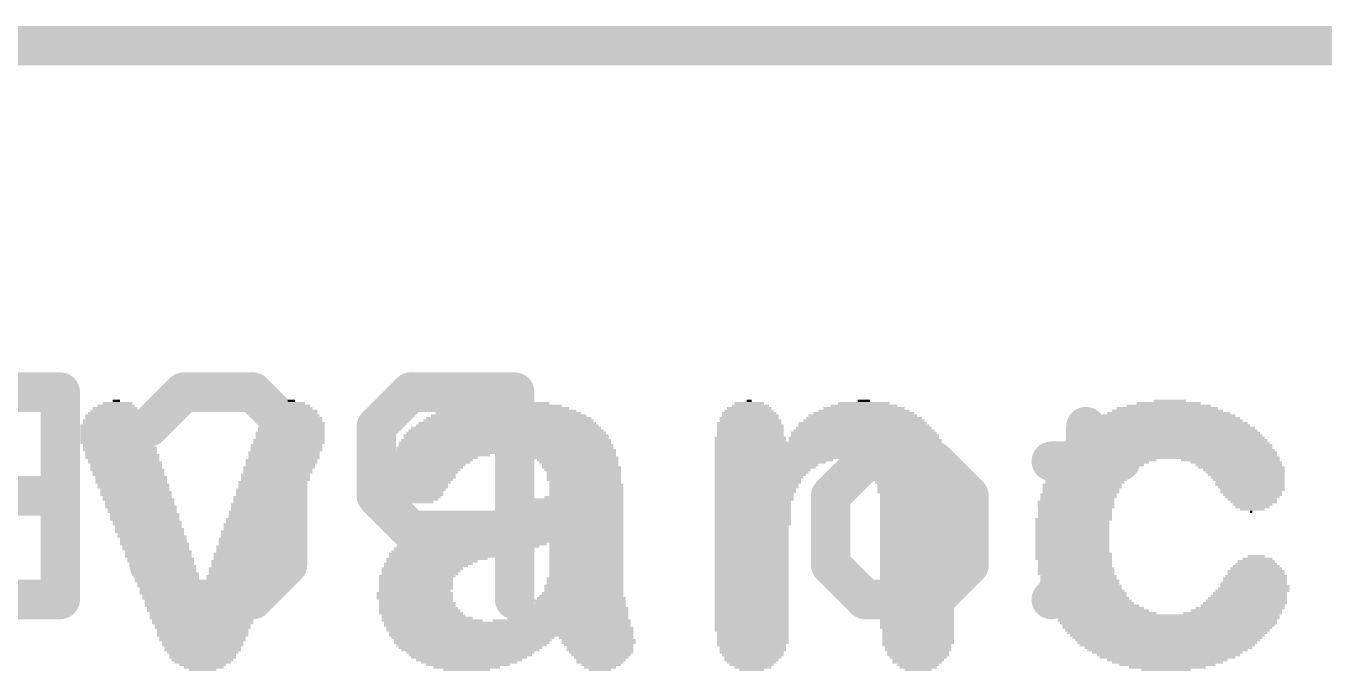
# Model space of a CAD drawing. Extents: x -53 to 61, y -36 to 25.
# Drawn here: x -15.87 to -9.19, y 7.19 to 10.52 of the extents above; entities that cross this region are included whole.
import ezdxf

# ---------------------------------------------------------------- set-up
doc = ezdxf.new("R2010")
doc.units = 0
for name, color, linetype in [('1', 12, 'CONTINUOUS'), ('16', 132, 'CONTINUOUS'), ('20', 53, 'CONTINUOUS'), ('21', 41, 'CONTINUOUS'), ('22', 40, 'CONTINUOUS')]:
    doc.layers.add(name, color=color, linetype=linetype)

# ---------------------------------------------------------------- blocks, each defined once
blk = doc.blocks.new('RECT')
blk.add_solid([(-0.5, -0.5), (0.5, -0.5), (-0.5, 0.5), (0.5, 0.5)])

msp = doc.modelspace()

# ---------------------------------------------------------------- linework, layer by layer
at = {"layer": '1', "const_width": 0.2032}
msp.add_lwpolyline([(26.162, 10.414), (-26.162, 10.414)], dxfattribs=at)
at = {"layer": '16', "const_width": 0.2032}
msp.add_lwpolyline([(26.162, 10.414), (-26.162, 10.414)], dxfattribs=at)
at = {"layer": '20', "const_width": 0.2032}
msp.add_lwpolyline([(-18.2245, 10.414), (18.2245, 10.414)], dxfattribs=at)
at = {"layer": '22', "const_width": 0.2032}
for points in [[(-15.6935, 8.6306), (-16.2274, 8.6306)], [(-15.6935, 7.5629), (-15.6935, 8.6306)], [(-15.2359, 8.4526), (-15.058, 8.6306)], [(-15.058, 8.6306), (-14.7021, 8.6306)], [(-14.7021, 8.6306), (-14.5241, 8.4526)], [(-13.8886, 8.6306), (-14.0665, 8.4526)], [(-13.3547, 8.6306), (-13.8886, 8.6306)], [(-13.3547, 7.5629), (-13.3547, 8.6306)], [(-14.5241, 8.4526), (-14.5241, 7.7408)], [(-14.0665, 8.4526), (-14.0665, 8.0967)], [(-10.4143, 8.4526), (-10.4143, 7.7408)], [(-11.7277, 8.0967), (-11.5498, 8.2747)], [(-11.5498, 8.2747), (-11.1939, 8.2747)], [(-11.1939, 8.2747), (-11.0159, 8.0967)], [(-10.2363, 8.2747), (-10.5922, 8.2747)], [(-15.6935, 8.0967), (-16.2274, 8.0967)], [(-14.0665, 8.0967), (-13.8886, 7.9188)], [(-11.7277, 7.7408), (-11.7277, 8.0967)], [(-11.0159, 8.0967), (-11.0159, 7.7408)], [(-13.8886, 7.9188), (-13.3547, 7.9188)], [(-15.058, 7.5629), (-15.2359, 7.7408)], [(-14.5241, 7.7408), (-14.7021, 7.5629)], [(-11.5498, 7.5629), (-11.7277, 7.7408)], [(-11.0159, 7.7408), (-11.1939, 7.5629)], [(-10.4143, 7.7408), (-10.5922, 7.5629)], [(-16.2274, 7.5629), (-15.6935, 7.5629)], [(-14.7021, 7.5629), (-15.058, 7.5629)], [(-11.1939, 7.5629), (-11.5498, 7.5629)]]:
    msp.add_lwpolyline(points, dxfattribs=at)
at = {"layer": '22', "const_width": 0.1016}
for points in [[(-15.6427, 8.6306, 1), (-15.7443, 8.6306)], [(-15.6935, 8.5798, 1), (-15.6935, 8.6814)], [(-15.058, 8.6814, 1), (-15.058, 8.5798)], [(-15.0221, 8.5946, 1), (-15.0939, 8.6665)], [(-14.6661, 8.6665, 1), (-14.738, 8.5946)], [(-14.7021, 8.5798, 1), (-14.7021, 8.6814)], [(-13.8886, 8.6814, 1), (-13.8886, 8.5798)], [(-13.8527, 8.5946, 1), (-13.9245, 8.6665)], [(-13.3039, 8.6306, 1), (-13.4055, 8.6306)], [(-13.3547, 8.5798, 1), (-13.3547, 8.6814)], [(-14.4733, 8.4526, 1), (-14.5749, 8.4526)], [(-14.0157, 8.4526, 1), (-14.1173, 8.4526)], [(-10.3635, 8.4526, 1), (-10.4651, 8.4526)], [(-15.2718, 8.4885, 1), (-15.2, 8.4167)], [(-14.56, 8.4167, 1), (-14.4882, 8.4885)], [(-14.1024, 8.4885, 1), (-14.0306, 8.4167)], [(-11.5498, 8.3255, 1), (-11.5498, 8.2239)], [(-11.5139, 8.2387, 1), (-11.5857, 8.3106)], [(-11.158, 8.3106, 1), (-11.2298, 8.2387)], [(-11.1939, 8.2239, 1), (-11.1939, 8.3255)], [(-10.5922, 8.3255, 1), (-10.5922, 8.2239)], [(-10.2363, 8.2239, 1), (-10.2363, 8.3255)], [(-15.6935, 8.0459, 1), (-15.6935, 8.1475)], [(-14.0306, 8.1326, 1), (-14.1024, 8.0608)], [(-11.7637, 8.1326, 1), (-11.6918, 8.0608)], [(-11.6769, 8.0967, 1), (-11.7785, 8.0967)], [(-10.9651, 8.0967, 1), (-11.0667, 8.0967)], [(-11.0518, 8.0608, 1), (-10.98, 8.1326)], [(-14.1173, 8.0967, 1), (-14.0157, 8.0967)], [(-13.8886, 7.9696, 1), (-13.8886, 7.868)], [(-13.3547, 7.868, 1), (-13.3547, 7.9696)], [(-13.9245, 7.8828, 1), (-13.8527, 7.9547)], [(-15.2, 7.7767, 1), (-15.2718, 7.7049)], [(-14.4882, 7.7049, 1), (-14.56, 7.7767)], [(-11.6918, 7.7767, 1), (-11.7637, 7.7049)], [(-10.98, 7.7049, 1), (-11.0518, 7.7767)], [(-10.3784, 7.7049, 1), (-10.4502, 7.7767)], [(-14.5749, 7.7408, 1), (-14.4733, 7.7408)], [(-11.7785, 7.7408, 1), (-11.6769, 7.7408)], [(-11.0667, 7.7408, 1), (-10.9651, 7.7408)], [(-10.4651, 7.7408, 1), (-10.3635, 7.7408)], [(-15.6935, 7.5121, 1), (-15.6935, 7.6136)], [(-15.058, 7.6136, 1), (-15.058, 7.5121)], [(-15.0939, 7.5269, 1), (-15.0221, 7.5988)], [(-14.738, 7.5988, 1), (-14.6661, 7.5269)], [(-14.7021, 7.5121, 1), (-14.7021, 7.6136)], [(-11.5498, 7.6136, 1), (-11.5498, 7.5121)], [(-11.5857, 7.5269, 1), (-11.5139, 7.5988)], [(-11.2298, 7.5988, 1), (-11.158, 7.5269)], [(-11.1939, 7.5121, 1), (-11.1939, 7.6136)], [(-10.6282, 7.5988, 1), (-10.5563, 7.5269)], [(-15.7443, 7.5629, 1), (-15.6427, 7.5629)], [(-13.4055, 7.5629, 1), (-13.3039, 7.5629)]]:
    msp.add_lwpolyline(points, format="xyb", dxfattribs=at)

# ---------------------------------------------------------------- block references
at = {"layer": '21', "yscale": 0.0127}
for p, xscale in [((-15.4115, 8.5471), 0.2286), ((-15.4051, 8.5598), 0.1905), ((-15.3988, 8.5725), 0.1524), ((-15.4051, 8.5852), 0.0381), ((-14.5034, 8.5471), 0.2159), ((-14.5034, 8.5598), 0.1905), ((-14.5034, 8.5725), 0.1397), ((-14.5034, 8.5852), 0.0381), ((-13.3858, 8.5471), 0.6223), ((-13.3858, 8.5598), 0.5461), ((-13.3858, 8.5725), 0.4191), ((-13.3858, 8.5852), 0.2159), ((-12.1476, 8.5471), 0.2286), ((-12.1412, 8.5598), 0.1905), ((-12.1476, 8.5725), 0.1524), ((-12.1476, 8.5852), 0.0254), ((-11.557, 8.5471), 0.4191), ((-11.557, 8.5598), 0.3429), ((-11.557, 8.5725), 0.2667), ((-11.557, 8.5852), 0.0635), ((-9.9949, 8.5471), 0.5207), ((-9.9886, 8.5598), 0.4318), ((-9.9886, 8.5725), 0.3302), ((-9.9822, 8.5852), 0.1651), ((-15.4115, 8.4836), 0.3302), ((-15.4115, 8.509), 0.3048), ((-15.4115, 8.4963), 0.3048), ((-15.4115, 8.5217), 0.2794), ((-15.4115, 8.5344), 0.254), ((-14.5034, 8.4836), 0.3175), ((-14.4971, 8.4963), 0.3048), ((-14.4971, 8.509), 0.2794), ((-14.5034, 8.5217), 0.2667), ((-14.4971, 8.5344), 0.254), ((-13.3858, 8.4836), 0.8763), ((-13.3858, 8.4963), 0.8509), ((-13.3858, 8.509), 0.8001), ((-13.3858, 8.5217), 0.7493), ((-13.3858, 8.5344), 0.6985), ((-12.1476, 8.4963), 0.3048), ((-12.1412, 8.4836), 0.3175), ((-12.1476, 8.5217), 0.2794), ((-12.1412, 8.509), 0.2921), ((-12.1476, 8.5344), 0.254), ((-11.557, 8.4836), 0.6223), ((-11.557, 8.4963), 0.5969), ((-11.5633, 8.509), 0.5588), ((-11.557, 8.5217), 0.5207), ((-11.557, 8.5344), 0.4699), ((-9.9949, 8.4836), 0.7747), ((-9.9886, 8.4963), 0.7366), ((-9.9886, 8.509), 0.6858), ((-9.9886, 8.5217), 0.635), ((-9.9949, 8.5344), 0.5715), ((-15.4115, 8.4455), 0.3556), ((-15.4115, 8.4328), 0.3556), ((-15.4178, 8.4582), 0.3429), ((-15.4051, 8.4201), 0.3683), ((-15.4115, 8.4709), 0.3302), ((-14.5098, 8.4201), 0.3556), ((-14.5034, 8.4455), 0.3429), ((-14.5034, 8.4328), 0.3429), ((-14.4971, 8.4709), 0.3302), ((-14.4971, 8.4582), 0.3302), ((-13.3985, 8.4201), 1.0287), ((-13.3985, 8.4328), 1.0033), ((-13.3985, 8.4455), 0.9779), ((-13.3922, 8.4582), 0.9398), ((-13.3922, 8.4709), 0.9144), ((-12.1476, 8.4709), 0.3302), ((-12.1412, 8.4582), 0.3429), ((-12.1412, 8.4455), 0.3429), ((-12.1412, 8.4328), 0.3429), ((-12.1412, 8.4201), 0.3429), ((-11.557, 8.4201), 0.7493), ((-11.557, 8.4328), 0.7239), ((-11.557, 8.4455), 0.6985), ((-11.557, 8.4582), 0.6731), ((-11.5633, 8.4709), 0.6604), ((-9.9886, 8.4201), 0.9398), ((-9.9886, 8.4328), 0.9144), ((-9.9886, 8.4455), 0.889), ((-9.9949, 8.4582), 0.8509), ((-9.9886, 8.4709), 0.8128), ((-15.3988, 8.382), 0.381), ((-15.3988, 8.3693), 0.381), ((-15.4051, 8.4074), 0.3683), ((-15.4051, 8.3947), 0.3683), ((-15.3924, 8.3566), 0.3683), ((-14.5288, 8.3566), 0.3683), ((-14.5161, 8.382), 0.3683), ((-14.5161, 8.3693), 0.3683), ((-14.5098, 8.4074), 0.3556), ((-14.5098, 8.3947), 0.3556), ((-13.4049, 8.3693), 1.0922), ((-13.3985, 8.3566), 1.1049), ((-13.3985, 8.382), 1.0795), ((-13.3985, 8.4074), 1.0541), ((-13.3985, 8.3947), 1.0541), ((-12.1412, 8.3947), 0.3683), ((-12.1412, 8.382), 0.3683), ((-11.7412, 8.3693), 1.1684), ((-11.7348, 8.3566), 1.1811), ((-12.1412, 8.4074), 0.3429), ((-11.557, 8.3947), 0.7747), ((-11.5507, 8.382), 0.7874), ((-11.5507, 8.4074), 0.762), ((-9.9886, 8.3566), 1.0668), ((-9.9886, 8.3693), 1.0414), ((-9.9886, 8.382), 1.016), ((-9.9949, 8.3947), 1.0033), ((-9.9886, 8.4074), 0.9652), ((-15.3861, 8.3439), 0.381), ((-15.3861, 8.3312), 0.381), ((-15.3797, 8.3185), 0.3683), ((-15.3734, 8.3058), 0.381), ((-15.3734, 8.2931), 0.381), ((-15.367, 8.2804), 0.3683), ((-14.5542, 8.2804), 0.3683), ((-14.5415, 8.3185), 0.3683), ((-14.5415, 8.3058), 0.3683), ((-14.5415, 8.2931), 0.3683), ((-14.5288, 8.3439), 0.3683), ((-14.5288, 8.3312), 0.3683), ((-13.7668, 8.2931), 0.4445), ((-13.7795, 8.2804), 0.4191), ((-13.4049, 8.3185), 1.143), ((-13.7287, 8.3058), 0.4953), ((-13.4049, 8.3439), 1.1176), ((-13.3985, 8.3312), 1.1303), ((-13.0747, 8.3058), 0.4826), ((-13.0493, 8.2931), 0.4572), ((-13.0302, 8.2804), 0.4191), ((-11.7348, 8.3439), 1.1811), ((-11.7285, 8.3312), 1.1938), ((-11.7285, 8.3185), 1.1938), ((-12.0206, 8.2804), 0.6096), ((-11.7221, 8.3058), 1.2065), ((-11.7221, 8.2931), 1.2065), ((-11.3792, 8.2804), 0.5207), ((-10.3124, 8.2804), 0.5207), ((-9.9949, 8.3058), 1.1303), ((-9.9886, 8.2931), 1.143), ((-9.9886, 8.3185), 1.1176), ((-9.9949, 8.3312), 1.1049), ((-9.9949, 8.3439), 1.0795), ((-9.6711, 8.2804), 0.508), ((-15.3607, 8.2677), 0.381), ((-15.3543, 8.255), 0.3683), ((-15.3543, 8.2423), 0.3683), ((-15.348, 8.2296), 0.381), ((-15.3416, 8.2169), 0.3683), ((-14.5669, 8.2423), 0.3683), ((-14.5732, 8.2296), 0.3556), ((-14.5732, 8.2169), 0.3556), ((-14.5542, 8.2677), 0.3683), ((-14.5606, 8.255), 0.3556), ((-13.8113, 8.2423), 0.381), ((-13.8176, 8.2296), 0.3683), ((-13.8049, 8.255), 0.3937), ((-13.8239, 8.2169), 0.3556), ((-13.7858, 8.2677), 0.4064), ((-13.0239, 8.2677), 0.4064), ((-13.0112, 8.2423), 0.4064), ((-13.0175, 8.255), 0.3937), ((-13.0048, 8.2296), 0.3937), ((-12.9985, 8.2169), 0.381), ((-12.0396, 8.2677), 0.5715), ((-12.0587, 8.255), 0.5334), ((-12.065, 8.2423), 0.5207), ((-12.0777, 8.2296), 0.4953), ((-12.0841, 8.2169), 0.4826), ((-11.3411, 8.2677), 0.4699), ((-11.3347, 8.255), 0.4572), ((-11.3221, 8.2423), 0.4318), ((-11.3157, 8.2296), 0.4191), ((-11.3094, 8.2169), 0.4064), ((-10.3886, 8.2169), 0.4445), ((-10.3696, 8.2423), 0.4572), ((-10.3759, 8.2296), 0.4445), ((-10.3378, 8.2677), 0.4953), ((-10.3505, 8.255), 0.4699), ((-9.6393, 8.2677), 0.4699), ((-9.6266, 8.255), 0.4445), ((-9.6139, 8.2423), 0.4445), ((-9.6012, 8.2296), 0.4191), ((-9.5949, 8.2169), 0.4064), ((-15.3416, 8.2042), 0.3683), ((-15.3289, 8.1915), 0.3683), ((-15.3289, 8.1788), 0.3683), ((-15.3289, 8.1661), 0.3683), ((-15.3162, 8.1534), 0.3683), ((-14.5987, 8.1661), 0.3556), ((-14.5987, 8.1534), 0.3556), ((-14.586, 8.2042), 0.3556), ((-14.586, 8.1915), 0.3556), ((-14.586, 8.1788), 0.3556), ((-13.8367, 8.1788), 0.3302), ((-13.8303, 8.2042), 0.3429), ((-13.8303, 8.1915), 0.3429), ((-13.8367, 8.1661), 0.3048), ((-13.843, 8.1534), 0.2921), ((-12.9985, 8.2042), 0.381), ((-12.9985, 8.1915), 0.381), ((-12.9985, 8.1788), 0.381), ((-12.9921, 8.1661), 0.3683), ((-12.9858, 8.1534), 0.381), ((-12.0904, 8.2042), 0.4699), ((-12.0968, 8.1915), 0.4572), ((-12.1031, 8.1788), 0.4445), ((-12.1031, 8.1661), 0.4445), ((-12.1095, 8.1534), 0.4318), ((-11.303, 8.2042), 0.4191), ((-11.2967, 8.1915), 0.4064), ((-11.2967, 8.1788), 0.4064), ((-11.2967, 8.1661), 0.4064), ((-11.2903, 8.1534), 0.3937), ((-10.433, 8.1534), 0.4064), ((-10.4204, 8.1661), 0.4064), ((-10.414, 8.1788), 0.4191), ((-10.4013, 8.1915), 0.4191), ((-10.3949, 8.2042), 0.4318), ((-9.5885, 8.2042), 0.3937), ((-9.5822, 8.1915), 0.381), ((-9.5758, 8.1788), 0.3683), ((-9.5694, 8.1661), 0.3556), ((-9.5694, 8.1534), 0.3556), ((-15.3162, 8.1407), 0.3683), ((-15.3099, 8.128), 0.3556), ((-15.3035, 8.1153), 0.3683), ((-15.3035, 8.1026), 0.3683), ((-15.2972, 8.0899), 0.3556), ((-14.6241, 8.0899), 0.3556), ((-14.6113, 8.128), 0.3556), ((-14.6113, 8.1153), 0.3556), ((-14.6177, 8.1026), 0.3429), ((-14.605, 8.1407), 0.3429), ((-13.843, 8.1407), 0.2921), ((-13.843, 8.128), 0.2667), ((-13.843, 8.1153), 0.2413), ((-13.843, 8.1026), 0.2413), ((-13.8367, 8.0899), 0.2032), ((-12.9985, 8.0899), 0.4064), ((-12.9858, 8.1407), 0.381), ((-12.9858, 8.128), 0.381), ((-12.9858, 8.1153), 0.381), ((-12.9858, 8.1026), 0.381), ((-12.1095, 8.1407), 0.4318), ((-12.1158, 8.128), 0.4191), ((-12.1158, 8.1153), 0.4191), ((-12.1222, 8.1026), 0.4064), ((-12.1222, 8.0899), 0.4064), ((-11.2903, 8.1407), 0.3937), ((-11.2903, 8.128), 0.3937), ((-11.2903, 8.1153), 0.3937), ((-11.284, 8.1026), 0.381), ((-11.284, 8.0899), 0.381), ((-10.4521, 8.1026), 0.3937), ((-10.4521, 8.0899), 0.3937), ((-10.433, 8.1407), 0.4064), ((-10.4394, 8.128), 0.3937), ((-10.4394, 8.1153), 0.3937), ((-9.5631, 8.1407), 0.3429), ((-9.5568, 8.128), 0.3302), ((-9.5631, 8.1153), 0.3175), ((-9.5568, 8.1026), 0.3048), ((-9.5568, 8.0899), 0.2794), ((-15.2908, 8.0772), 0.3683), ((-15.2845, 8.0645), 0.3556), ((-15.2845, 8.0518), 0.3556), ((-15.2781, 8.0391), 0.3683), ((-15.2718, 8.0264), 0.3556), ((-15.2718, 8.0137), 0.3556), ((-14.6558, 8.0137), 0.3429), ((-14.6368, 8.0518), 0.3556), ((-14.6431, 8.0391), 0.3429), ((-14.6431, 8.0264), 0.3429), ((-14.6304, 8.0772), 0.3429), ((-14.6304, 8.0645), 0.3429), ((-13.8367, 8.0772), 0.1778), ((-13.8367, 8.0645), 0.127), ((-13.1572, 8.0137), 0.7239), ((-13.1255, 8.0264), 0.6604), ((-13.1001, 8.0391), 0.6096), ((-13.0747, 8.0518), 0.5588), ((-13.0493, 8.0645), 0.508), ((-13.0239, 8.0772), 0.4572), ((-12.1222, 8.0772), 0.4064), ((-12.1285, 8.0645), 0.3937), ((-12.1285, 8.0518), 0.3937), ((-12.1285, 8.0391), 0.3937), ((-12.1285, 8.0264), 0.3937), ((-12.1285, 8.0137), 0.3937), ((-11.284, 8.0772), 0.381), ((-11.284, 8.0645), 0.381), ((-11.284, 8.0518), 0.381), ((-11.284, 8.0391), 0.381), ((-11.284, 8.0264), 0.381), ((-11.284, 8.0137), 0.381), ((-10.4648, 8.0645), 0.3937), ((-10.4648, 8.0518), 0.3937), ((-10.4648, 8.0391), 0.3937), ((-10.4711, 8.0264), 0.381), ((-10.4711, 8.0137), 0.381), ((-10.4585, 8.0772), 0.381), ((-9.5568, 8.0772), 0.254), ((-9.5504, 8.0645), 0.2413), ((-9.5568, 8.0518), 0.2032), ((-9.5568, 8.0391), 0.1778), ((-9.5568, 8.0264), 0.127), ((-9.5631, 8.0137), 0.0127), ((-15.2591, 8.001), 0.3556), ((-15.2591, 7.9883), 0.3556), ((-15.2591, 7.9756), 0.3556), ((-15.2464, 7.9629), 0.3556), ((-15.2464, 7.9502), 0.3556), ((-14.6812, 7.9502), 0.3429), ((-14.6685, 7.9756), 0.3429), ((-14.6685, 7.9629), 0.3429), ((-14.6558, 8.001), 0.3429), ((-14.6558, 7.9883), 0.3429), ((-13.2969, 7.9502), 1.0033), ((-13.2715, 7.9629), 0.9525), ((-13.2525, 7.9756), 0.9144), ((-13.2207, 7.9883), 0.8509), ((-13.189, 8.001), 0.7874), ((-12.1285, 8.001), 0.3937), ((-12.1285, 7.9883), 0.3937), ((-12.1285, 7.9756), 0.3937), ((-12.1285, 7.9629), 0.3937), ((-12.1285, 7.9502), 0.3937), ((-11.284, 8.001), 0.381), ((-11.284, 7.9883), 0.381), ((-11.284, 7.9756), 0.381), ((-11.284, 7.9629), 0.381), ((-11.284, 7.9502), 0.381), ((-10.4839, 7.9629), 0.381), ((-10.4839, 7.9502), 0.381), ((-10.4775, 7.9756), 0.3937), ((-10.4711, 8.001), 0.381), ((-10.4711, 7.9883), 0.381), ((-15.24, 7.9375), 0.3429), ((-15.2337, 7.9248), 0.3556), ((-15.2337, 7.9121), 0.3556), ((-15.221, 7.8867), 0.3556), ((-15.2273, 7.8994), 0.3429), ((-14.7003, 7.8867), 0.3302), ((-14.6939, 7.9121), 0.3429), ((-14.6939, 7.8994), 0.3429), ((-14.6812, 7.9375), 0.3429), ((-14.6812, 7.9248), 0.3429), ((-13.3541, 7.8867), 1.1176), ((-13.3414, 7.8994), 1.0922), ((-13.335, 7.9121), 1.0795), ((-13.3223, 7.9248), 1.0541), ((-13.3096, 7.9375), 1.0287), ((-12.1349, 7.9375), 0.381), ((-12.1349, 7.9248), 0.381), ((-12.1349, 7.9121), 0.381), ((-12.1349, 7.8994), 0.381), ((-12.1349, 7.8867), 0.381), ((-11.284, 7.9375), 0.381), ((-11.284, 7.9248), 0.381), ((-11.284, 7.9121), 0.381), ((-11.284, 7.8994), 0.381), ((-11.284, 7.8867), 0.381), ((-10.4839, 7.9375), 0.381), ((-10.4839, 7.9248), 0.381), ((-10.4839, 7.9121), 0.381), ((-10.4839, 7.8994), 0.381), ((-10.4839, 7.8867), 0.381), ((-15.2146, 7.874), 0.3429), ((-15.2146, 7.8613), 0.3429), ((-15.2083, 7.8486), 0.3556), ((-15.2019, 7.8359), 0.3429), ((-15.2019, 7.8232), 0.3429), ((-14.7193, 7.8359), 0.3429), ((-14.7193, 7.8232), 0.3429), ((-14.713, 7.8486), 0.3302), ((-14.7066, 7.874), 0.3429), ((-14.7066, 7.8613), 0.3429), ((-13.6208, 7.8232), 0.7112), ((-13.5953, 7.8359), 0.7366), ((-13.57, 7.8486), 0.762), ((-13.3668, 7.8613), 1.143), ((-13.3604, 7.874), 1.1303), ((-12.9858, 7.8486), 0.381), ((-12.9858, 7.8359), 0.381), ((-12.9858, 7.8232), 0.381), ((-12.1349, 7.874), 0.381), ((-12.1349, 7.8613), 0.381), ((-12.1349, 7.8486), 0.381), ((-12.1349, 7.8359), 0.381), ((-12.1349, 7.8232), 0.381), ((-11.284, 7.874), 0.381), ((-11.284, 7.8613), 0.381), ((-11.284, 7.8486), 0.381), ((-11.284, 7.8359), 0.381), ((-11.284, 7.8232), 0.381), ((-10.4839, 7.874), 0.381), ((-10.4839, 7.8613), 0.381), ((-10.4839, 7.8486), 0.381), ((-10.4839, 7.8359), 0.381), ((-10.4839, 7.8232), 0.381), ((-15.1892, 7.8105), 0.3429), ((-15.1892, 7.7978), 0.3429), ((-15.1892, 7.7851), 0.3429), ((-15.1765, 7.7724), 0.3429), ((-15.1765, 7.7597), 0.3429), ((-15.1702, 7.747), 0.3302), ((-14.7447, 7.7597), 0.3429), ((-14.7511, 7.747), 0.3302), ((-14.7384, 7.7851), 0.3302), ((-14.7384, 7.7724), 0.3302), ((-14.732, 7.7978), 0.3429), ((-14.7256, 7.8105), 0.3302), ((-13.7986, 7.747), 0.4572), ((-13.7541, 7.7724), 0.5207), ((-13.7795, 7.7597), 0.4699), ((-13.6906, 7.7978), 0.6223), ((-13.716, 7.7851), 0.5715), ((-13.6525, 7.8105), 0.6731), ((-12.9858, 7.8105), 0.381), ((-12.9858, 7.7978), 0.381), ((-12.9858, 7.7851), 0.381), ((-12.9858, 7.7724), 0.381), ((-12.9858, 7.7597), 0.381), ((-12.9858, 7.747), 0.381), ((-12.1349, 7.8105), 0.381), ((-12.1349, 7.7978), 0.381), ((-12.1349, 7.7851), 0.381), ((-12.1349, 7.7724), 0.381), ((-12.1349, 7.7597), 0.381), ((-12.1349, 7.747), 0.381), ((-11.284, 7.8105), 0.381), ((-11.284, 7.7978), 0.381), ((-11.284, 7.7851), 0.381), ((-11.284, 7.7724), 0.381), ((-11.284, 7.7597), 0.381), ((-11.284, 7.747), 0.381), ((-10.4839, 7.8105), 0.381), ((-10.4775, 7.7978), 0.3937), ((-10.4775, 7.7851), 0.3937), ((-10.4775, 7.7724), 0.3937), ((-10.4711, 7.7597), 0.381), ((-10.4711, 7.747), 0.381), ((-9.5377, 7.747), 0.2159), ((-9.5377, 7.7597), 0.1905), ((-9.5313, 7.7724), 0.1524), ((-9.5377, 7.7851), 0.0889), ((-15.1638, 7.7343), 0.3429), ((-15.1638, 7.7216), 0.3429), ((-15.1575, 7.7089), 0.3302), ((-15.1511, 7.6962), 0.3429), ((-15.1448, 7.6835), 0.3302), ((-14.7765, 7.6835), 0.3302), ((-14.7637, 7.7216), 0.3302), ((-14.7637, 7.7089), 0.3302), ((-14.7637, 7.6962), 0.3302), ((-14.7511, 7.7343), 0.3302), ((-13.8557, 7.6835), 0.3937), ((-13.8367, 7.7089), 0.4064), ((-13.8303, 7.7216), 0.4191), ((-13.843, 7.6962), 0.3937), ((-13.8113, 7.7343), 0.4318), ((-12.9858, 7.7343), 0.381), ((-12.9858, 7.7216), 0.381), ((-12.9858, 7.7089), 0.381), ((-12.9858, 7.6962), 0.381), ((-12.9858, 7.6835), 0.381), ((-12.1349, 7.7343), 0.381), ((-12.1349, 7.7216), 0.381), ((-12.1349, 7.7089), 0.381), ((-12.1349, 7.6962), 0.381), ((-12.1349, 7.6835), 0.381), ((-11.284, 7.7343), 0.381), ((-11.284, 7.7216), 0.381), ((-11.284, 7.7089), 0.381), ((-11.284, 7.6962), 0.381), ((-11.284, 7.6835), 0.381), ((-10.4711, 7.7343), 0.381), ((-10.4648, 7.7216), 0.3937), ((-10.4648, 7.7089), 0.3937), ((-10.4648, 7.6962), 0.3937), ((-10.4521, 7.6835), 0.3937), ((-9.5377, 7.6835), 0.3175), ((-9.5377, 7.7089), 0.2921), ((-9.5377, 7.6962), 0.2921), ((-9.5377, 7.7216), 0.2667), ((-9.5377, 7.7343), 0.2413), ((-15.1448, 7.6708), 0.3302), ((-15.1384, 7.6581), 0.3429), ((-15.1321, 7.6454), 0.3302), ((-14.9606, 7.6327), 0.6731), ((-14.9606, 7.62), 0.6477), ((-14.7892, 7.6454), 0.3302), ((-14.7765, 7.6708), 0.3302), ((-14.7828, 7.6581), 0.3175), ((-13.862, 7.6708), 0.381), ((-13.862, 7.6581), 0.381), ((-13.862, 7.6454), 0.381), ((-13.862, 7.6327), 0.381), ((-13.862, 7.62), 0.381), ((-12.9985, 7.6327), 0.4064), ((-12.9985, 7.62), 0.4064), ((-12.9921, 7.6708), 0.3937), ((-12.9921, 7.6581), 0.3937), ((-12.9921, 7.6454), 0.3937), ((-12.1349, 7.6708), 0.381), ((-12.1349, 7.6581), 0.381), ((-12.1349, 7.6454), 0.381), ((-12.1349, 7.6327), 0.381), ((-12.1349, 7.62), 0.381), ((-11.284, 7.6708), 0.381), ((-11.284, 7.6581), 0.381), ((-11.284, 7.6454), 0.381), ((-11.284, 7.6327), 0.381), ((-11.284, 7.62), 0.381), ((-10.4458, 7.6581), 0.4064), ((-10.4458, 7.6454), 0.4064), ((-10.4521, 7.6708), 0.3937), ((-10.433, 7.6327), 0.4064), ((-10.433, 7.62), 0.4064), ((-9.5504, 7.62), 0.3683), ((-9.5441, 7.6327), 0.3556), ((-9.5504, 7.6454), 0.3429), ((-9.5441, 7.6708), 0.3302), ((-9.5441, 7.6581), 0.3302), ((-14.967, 7.5946), 0.635), ((-14.9606, 7.6073), 0.6477), ((-14.9606, 7.5819), 0.6223), ((-14.9606, 7.5692), 0.6223), ((-14.9606, 7.5565), 0.5969), ((-14.9606, 7.5438), 0.5969), ((-13.8684, 7.5946), 0.3937), ((-13.8684, 7.5819), 0.3937), ((-13.8684, 7.5692), 0.3937), ((-13.8684, 7.6073), 0.3683), ((-13.8557, 7.5438), 0.3937), ((-13.862, 7.5565), 0.381), ((-13.0175, 7.5565), 0.4699), ((-13.0175, 7.5438), 0.4699), ((-13.0112, 7.5692), 0.4572), ((-13.0112, 7.5819), 0.4318), ((-13.0048, 7.5946), 0.4191), ((-12.9985, 7.6073), 0.4064), ((-12.1349, 7.6073), 0.381), ((-12.1349, 7.5946), 0.381), ((-12.1349, 7.5819), 0.381), ((-12.1349, 7.5692), 0.381), ((-12.1349, 7.5565), 0.381), ((-12.1349, 7.5438), 0.381), ((-11.284, 7.6073), 0.381), ((-11.284, 7.5946), 0.381), ((-11.284, 7.5819), 0.381), ((-11.284, 7.5692), 0.381), ((-11.284, 7.5565), 0.381), ((-11.284, 7.5438), 0.381), ((-10.4267, 7.6073), 0.4191), ((-10.4077, 7.5692), 0.4318), ((-10.414, 7.5946), 0.4191), ((-10.414, 7.5819), 0.4191), ((-10.3886, 7.5438), 0.4445), ((-10.3949, 7.5565), 0.4318), ((-9.5949, 7.5438), 0.4318), ((-9.5885, 7.5565), 0.4191), ((-9.5822, 7.5692), 0.4064), ((-9.5758, 7.5819), 0.3937), ((-9.5694, 7.5946), 0.381), ((-9.5568, 7.6073), 0.381), ((-14.967, 7.5311), 0.5842), ((-14.9606, 7.5184), 0.5715), ((-14.9606, 7.5057), 0.5715), ((-14.9606, 7.493), 0.5461), ((-14.9606, 7.4803), 0.5461), ((-13.8557, 7.5311), 0.3937), ((-13.8494, 7.5184), 0.4064), ((-13.843, 7.5057), 0.4191), ((-13.8367, 7.493), 0.4318), ((-13.8239, 7.4803), 0.4318), ((-13.062, 7.4803), 0.5842), ((-13.0493, 7.493), 0.5588), ((-13.0429, 7.5057), 0.5461), ((-13.0302, 7.5184), 0.5207), ((-13.0302, 7.5311), 0.4953), ((-12.1349, 7.5311), 0.381), ((-12.1349, 7.5184), 0.381), ((-12.1349, 7.5057), 0.381), ((-12.1349, 7.493), 0.381), ((-12.1349, 7.4803), 0.381), ((-11.284, 7.5311), 0.381), ((-11.284, 7.5184), 0.381), ((-11.284, 7.5057), 0.381), ((-11.284, 7.493), 0.381), ((-11.284, 7.4803), 0.381), ((-10.3696, 7.5311), 0.4572), ((-10.3568, 7.5184), 0.4826), ((-10.3378, 7.5057), 0.4953), ((-10.3187, 7.493), 0.5334), ((-9.9949, 7.4803), 1.1557), ((-9.6584, 7.493), 0.508), ((-9.6393, 7.5057), 0.4699), ((-9.6203, 7.5184), 0.4572), ((-9.6075, 7.5311), 0.4318), ((-14.967, 7.4676), 0.5334), ((-14.9606, 7.4549), 0.5207), ((-14.9606, 7.4422), 0.5207), ((-14.9606, 7.4295), 0.4953), ((-14.9606, 7.4168), 0.4953), ((-13.7795, 7.4549), 0.5207), ((-13.8049, 7.4676), 0.4699), ((-13.3922, 7.4422), 1.27), ((-13.3922, 7.4295), 1.27), ((-13.3795, 7.4168), 1.27), ((-13.1128, 7.4549), 0.7112), ((-13.081, 7.4676), 0.6223), ((-12.1349, 7.4676), 0.381), ((-12.1349, 7.4549), 0.381), ((-12.1349, 7.4422), 0.381), ((-12.1349, 7.4295), 0.381), ((-12.1349, 7.4168), 0.381), ((-11.284, 7.4676), 0.381), ((-11.284, 7.4549), 0.381), ((-11.284, 7.4422), 0.381), ((-11.284, 7.4295), 0.381), ((-11.284, 7.4168), 0.381), ((-9.9886, 7.4676), 1.143), ((-9.9949, 7.4549), 1.1303), ((-9.9886, 7.4422), 1.1176), ((-9.9886, 7.4295), 1.0922), ((-9.9949, 7.4168), 1.0795), ((-14.9606, 7.4041), 0.4699), ((-14.9606, 7.3914), 0.4699), ((-14.9606, 7.3787), 0.4699), ((-14.9606, 7.366), 0.4445), ((-14.9606, 7.3533), 0.4445), ((-13.3795, 7.4041), 1.27), ((-13.3731, 7.3914), 1.2573), ((-13.3731, 7.3787), 1.2573), ((-13.57, 7.366), 0.8382), ((-13.57, 7.3533), 0.8128), ((-12.935, 7.366), 0.381), ((-12.9223, 7.3533), 0.381), ((-12.1349, 7.4041), 0.381), ((-12.1285, 7.3914), 0.3683), ((-12.1285, 7.3787), 0.3683), ((-12.1285, 7.366), 0.3683), ((-12.1285, 7.3533), 0.3683), ((-11.2776, 7.4041), 0.3683), ((-11.2776, 7.3914), 0.3683), ((-11.2776, 7.3787), 0.3683), ((-11.2776, 7.366), 0.3683), ((-11.2776, 7.3533), 0.3683), ((-9.9949, 7.4041), 1.0541), ((-9.9949, 7.3914), 1.0287), ((-9.9949, 7.3787), 1.0033), ((-9.9949, 7.366), 0.9779), ((-9.9949, 7.3533), 0.9525), ((-14.9606, 7.3406), 0.4191), ((-14.9606, 7.3279), 0.4191), ((-14.9606, 7.3152), 0.3937), ((-14.9606, 7.3025), 0.3937), ((-14.9606, 7.2898), 0.3683), ((-14.9606, 7.2771), 0.3429), ((-13.5763, 7.3406), 0.8001), ((-13.5763, 7.3279), 0.7747), ((-13.5827, 7.3152), 0.7366), ((-13.5827, 7.3025), 0.7112), ((-13.5827, 7.2898), 0.6604), ((-13.5827, 7.2771), 0.635), ((-12.9223, 7.3406), 0.381), ((-12.9223, 7.3279), 0.3556), ((-12.9159, 7.3152), 0.3429), ((-12.9159, 7.3025), 0.3429), ((-12.9096, 7.2898), 0.3302), ((-12.9096, 7.2771), 0.3048), ((-12.1285, 7.3406), 0.3683), ((-12.1349, 7.3279), 0.3556), ((-12.1285, 7.3152), 0.3429), ((-12.1285, 7.3025), 0.3429), ((-12.1349, 7.2898), 0.3302), ((-12.1285, 7.2771), 0.3175), ((-11.2776, 7.3406), 0.3683), ((-11.284, 7.3279), 0.3556), ((-11.2776, 7.3152), 0.3429), ((-11.2776, 7.3025), 0.3429), ((-11.2776, 7.2898), 0.3175), ((-11.2776, 7.2771), 0.3175), ((-9.9949, 7.3406), 0.9271), ((-9.9949, 7.3279), 0.9017), ((-9.9886, 7.3152), 0.8636), ((-9.9949, 7.3025), 0.8255), ((-9.9949, 7.2898), 0.7747), ((-9.9886, 7.2771), 0.7366), ((-14.9606, 7.2644), 0.3429), ((-14.9606, 7.2517), 0.3175), ((-14.9606, 7.239), 0.2921), ((-14.9606, 7.2263), 0.2413), ((-14.9543, 7.2136), 0.2032), ((-13.589, 7.2644), 0.5969), ((-13.589, 7.2517), 0.5461), ((-13.589, 7.239), 0.4953), ((-13.5953, 7.2263), 0.4318), ((-13.6017, 7.2136), 0.3429), ((-12.9096, 7.2644), 0.2794), ((-12.9096, 7.2517), 0.254), ((-12.9159, 7.239), 0.2413), ((-12.9096, 7.2263), 0.2032), ((-12.9159, 7.2136), 0.1651), ((-12.1285, 7.2644), 0.2921), ((-12.1349, 7.2517), 0.2794), ((-12.1349, 7.239), 0.254), ((-12.1349, 7.2263), 0.2286), ((-12.1285, 7.2136), 0.1905), ((-11.2776, 7.2644), 0.2921), ((-11.284, 7.239), 0.254), ((-11.2776, 7.2517), 0.2667), ((-11.2776, 7.2263), 0.2159), ((-11.2776, 7.2136), 0.1905), ((-9.9949, 7.2644), 0.6985), ((-9.9949, 7.2517), 0.6223), ((-9.9949, 7.239), 0.5715), ((-9.9949, 7.2263), 0.4953), ((-9.9949, 7.2136), 0.3937), ((-14.9606, 7.2009), 0.1397), ((-13.6017, 7.2009), 0.2413), ((-12.9159, 7.2009), 0.1143), ((-12.1349, 7.2009), 0.127), ((-11.2776, 7.2009), 0.1397), ((-10.0013, 7.2009), 0.254)]:
    msp.add_blockref('RECT', p, dxfattribs=dict(at, xscale=xscale))

doc.saveas('drawing.dxf')
